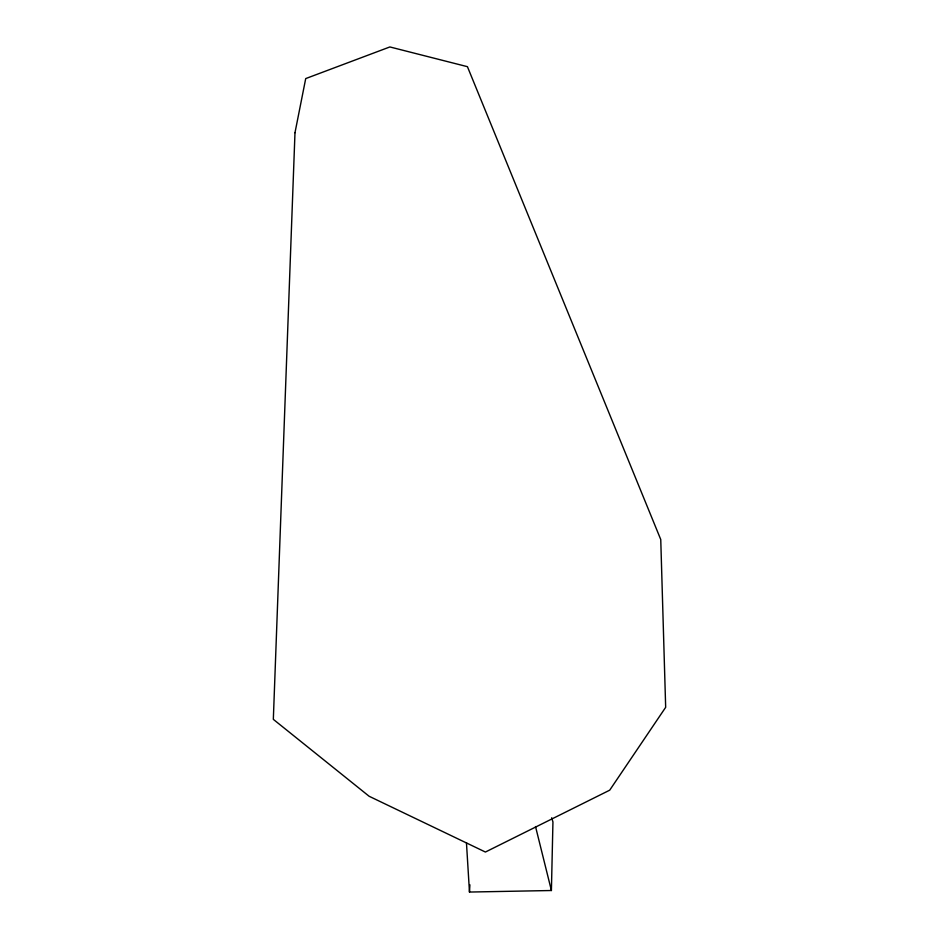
<?xml version="1.0" encoding="UTF-8"?>
<svg xmlns="http://www.w3.org/2000/svg" width="939" height="939" viewBox="0 0 939 939"><rect width="100%" height="100%" fill="white"/><g stroke="black" fill="none" stroke-linecap="round" stroke-linejoin="round"><path stroke-width="1.41" d="M466.448 842.659L469.477 892.05L551.404 890.512L552.942 821.977L551.686 817.775M469.477 892.05L469.899 884.796M535.523 826.543L551.404 890.512M294.987 132.704L273.331 719.356L369.133 796.272L485.416 852.037L609.704 790.18L665.669 707.325L660.751 539.514L467.434 66.681L389.873 46.95L305.715 78.583L294.987 132.704"/></g></svg>
